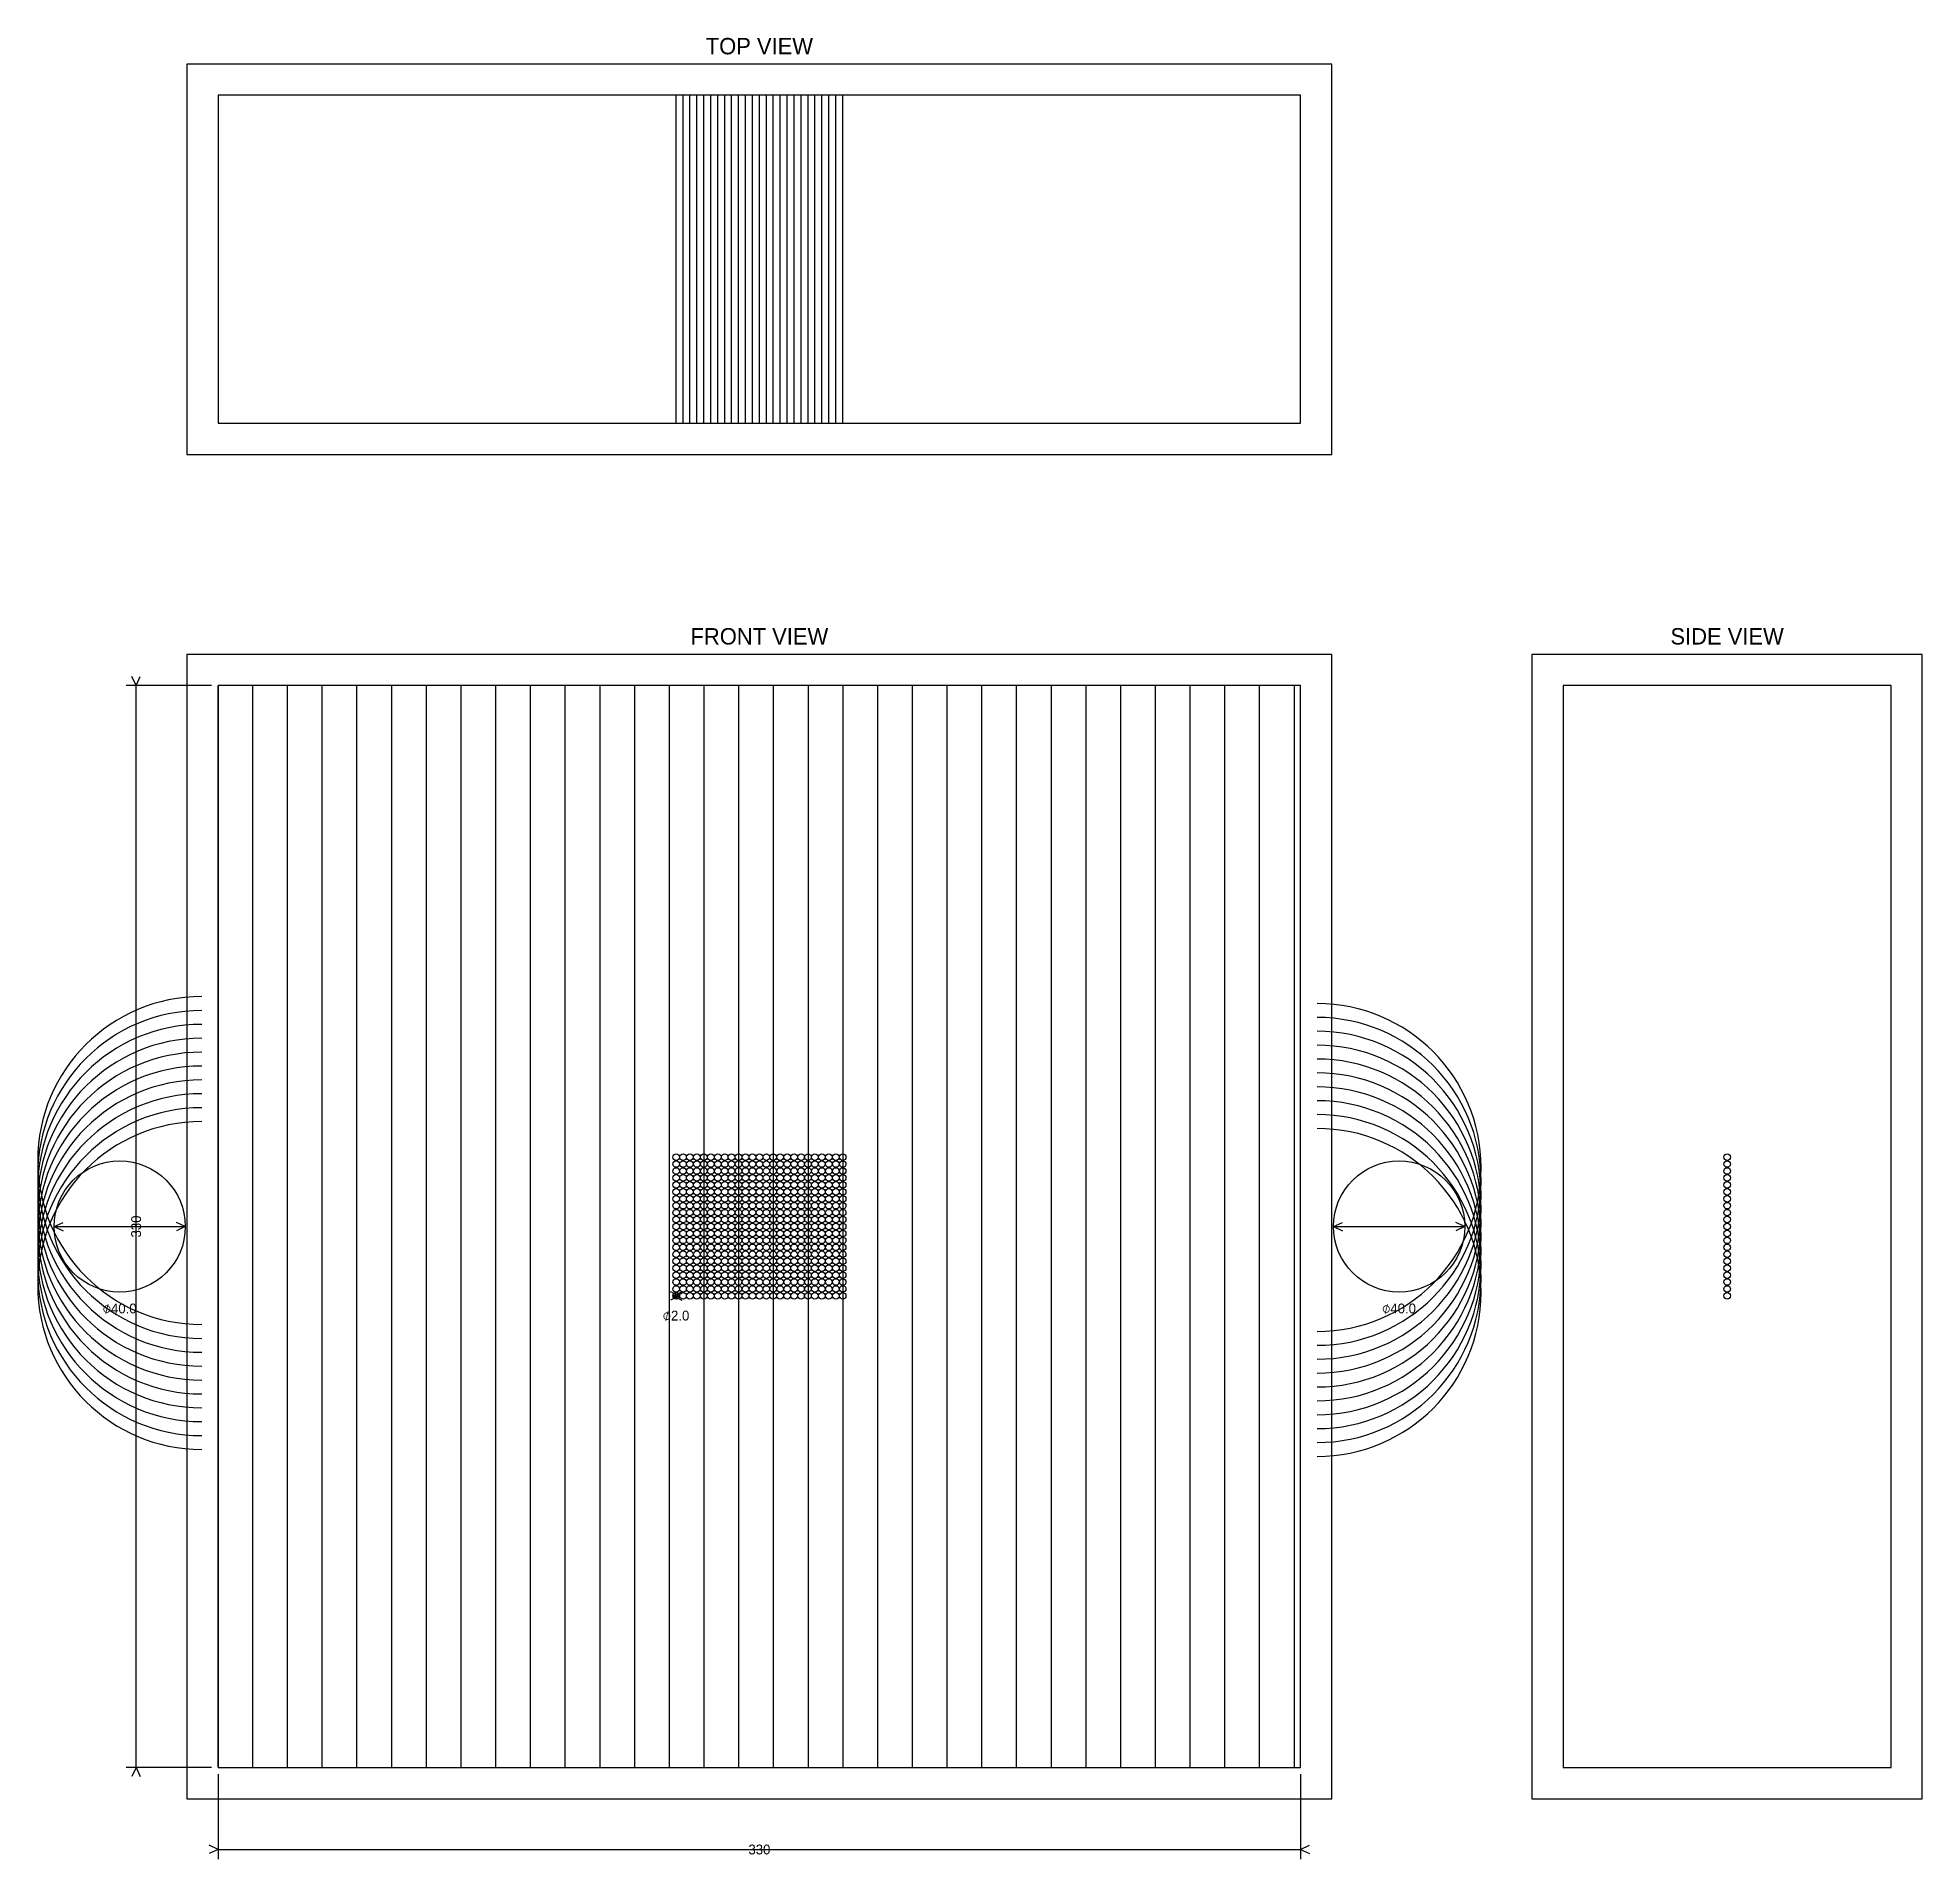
# Model space of a CAD drawing. Header units: metres. Extents: x -55 to 520, y -28 to 528.
import ezdxf
from ezdxf.enums import TextEntityAlignment as Align

# ---------------------------------------------------------------- set-up
doc = ezdxf.new("R2010")
doc.units = ezdxf.units.M
for name, color, linetype in [('BENDS', 6, 'Continuous'), ('CASING', 1, 'Continuous'), ('COIL', 7, 'Continuous'), ('DIMS', 4, 'Continuous'), ('FINS', 8, 'Continuous'), ('HEADERS', 5, 'Continuous'), ('LABELS', 2, 'Continuous'), ('TUBES', 3, 'Continuous')]:
    doc.layers.add(name, color=color, linetype=linetype)

msp = doc.modelspace()

# ---------------------------------------------------------------- linework, layer by layer
at = {"layer": 'BENDS'}
for centre, start, end in [((-5, 185.11), 90, 270), ((-5, 180.88), 90, 270), ((335, 182.99), -90, 90), ((-5, 176.64), 90, 270), ((335, 178.76), -90, 90), ((335, 174.53), -90, 90), ((-5, 172.41), 90, 270), ((335, 170.29), -90, 90), ((-5, 168.18), 90, 270), ((-5, 163.94), 90, 270), ((335, 166.06), -90, 90), ((-5, 159.71), 90, 270), ((335, 161.83), -90, 90), ((335, 157.59), -90, 90), ((-5, 155.48), 90, 270), ((-5, 151.24), 90, 270), ((335, 153.36), -90, 90), ((-5, 147.01), 90, 270), ((335, 149.12), -90, 90), ((335, 144.89), -90, 90)]:
    msp.add_arc(centre, 50, start, end, dxfattribs=at)
at = {"layer": 'CASING'}
for p, q in [((339.5, 519.5), (-9.5, 519.5)), ((-9.5, 519.5), (-9.5, 400.5)), ((339.5, 400.5), (339.5, 519.5)), ((-9.5, 400.5), (339.5, 400.5)), ((339.5, 339.5), (-9.5, 339.5)), ((-9.5, 339.5), (-9.5, -9.5)), ((339.5, -9.5), (339.5, 339.5)), ((519.5, 339.5), (400.5, 339.5)), ((400.5, 339.5), (400.5, -9.5)), ((519.5, -9.5), (519.5, 339.5)), ((-9.5, -9.5), (339.5, -9.5)), ((400.5, -9.5), (519.5, -9.5))]:
    msp.add_line(p, q, dxfattribs=at)
at = {"layer": 'COIL'}
for points in [[(0, 410), (330, 410), (330, 510), (0, 510), (0, 410)], [(0, 0), (330, 0), (330, 330), (0, 330), (0, 0)], [(410, 0), (510, 0), (510, 330), (410, 330), (410, 0)]]:
    msp.add_lwpolyline(points, dxfattribs=at)
at = {"layer": 'DIMS'}
for p, q in [((-2, 330), (-28, 330)), ((-25, 330), (-26.27, 332.72)), ((-25, 330), (-23.73, 332.72)), ((-25, 0), (-25, 330)), ((-50, 165), (-47.28, 166.27)), ((-50, 165), (-10, 165)), ((-50, 165), (-47.28, 163.73)), ((-10, 165), (-12.72, 166.27)), ((-10, 165), (-12.72, 163.73)), ((340, 165), (342.72, 166.27)), ((340, 165), (380, 165)), ((340, 165), (342.72, 163.73)), ((380, 165), (377.28, 166.27)), ((380, 165), (377.28, 163.73)), ((140.6, 143.83), (137.88, 145.1)), ((140.6, 143.83), (137.88, 142.57)), ((138.6, 143.83), (141.32, 145.1)), ((138.6, 143.83), (140.6, 143.83)), ((138.6, 143.83), (141.32, 142.57)), ((-2, 0), (-28, 0)), ((-25, 0), (-26.27, -2.72)), ((-25, 0), (-23.73, -2.72)), ((0, -2), (0, -28)), ((330, -2), (330, -28)), ((0, -25), (-2.72, -23.73)), ((0, -25), (-2.72, -26.27)), ((0, -25), (330, -25)), ((330, -25), (332.72, -23.73)), ((330, -25), (332.72, -26.27))]:
    msp.add_line(p, q, dxfattribs=at)
at = {"layer": 'FINS'}
for p, q in [((139.6, 410), (139.6, 510)), ((141.72, 410), (141.72, 510)), ((143.83, 410), (143.83, 510)), ((145.95, 410), (145.95, 510)), ((148.07, 410), (148.07, 510)), ((150.18, 410), (150.18, 510)), ((152.3, 410), (152.3, 510)), ((154.42, 410), (154.42, 510)), ((156.53, 410), (156.53, 510)), ((158.65, 410), (158.65, 510)), ((160.77, 410), (160.77, 510)), ((162.88, 410), (162.88, 510)), ((165, 410), (165, 510)), ((167.12, 410), (167.12, 510)), ((169.23, 410), (169.23, 510)), ((171.35, 410), (171.35, 510)), ((173.47, 410), (173.47, 510)), ((175.58, 410), (175.58, 510)), ((177.7, 410), (177.7, 510)), ((179.82, 410), (179.82, 510)), ((181.93, 410), (181.93, 510)), ((184.05, 410), (184.05, 510)), ((186.17, 410), (186.17, 510)), ((188.28, 410), (188.28, 510)), ((190.4, 410), (190.4, 510)), ((0, 0), (0, 330)), ((10.58, 0), (10.58, 330)), ((21.17, 0), (21.17, 330)), ((31.75, 0), (31.75, 330)), ((42.33, 0), (42.33, 330)), ((52.92, 0), (52.92, 330)), ((63.5, 0), (63.5, 330)), ((74.08, 0), (74.08, 330)), ((84.67, 0), (84.67, 330)), ((95.25, 0), (95.25, 330)), ((105.83, 0), (105.83, 330)), ((116.42, 0), (116.42, 330)), ((127, 0), (127, 330)), ((137.58, 0), (137.58, 330)), ((148.17, 0), (148.17, 330)), ((158.75, 0), (158.75, 330)), ((169.33, 0), (169.33, 330)), ((179.92, 0), (179.92, 330)), ((190.5, 0), (190.5, 330)), ((201.08, 0), (201.08, 330)), ((211.67, 0), (211.67, 330)), ((222.25, 0), (222.25, 330)), ((232.83, 0), (232.83, 330)), ((243.42, 0), (243.42, 330)), ((254, 0), (254, 330)), ((264.58, 0), (264.58, 330)), ((275.17, 0), (275.17, 330)), ((285.75, 0), (285.75, 330)), ((296.33, 0), (296.33, 330)), ((306.92, 0), (306.92, 330)), ((317.5, 0), (317.5, 330)), ((328.08, 0), (328.08, 330))]:
    msp.add_line(p, q, dxfattribs=at)
at = {"layer": 'HEADERS'}
for centre in [(-30, 165), (360, 165)]:
    msp.add_circle(centre, 20, dxfattribs=at)
at = {"layer": 'TUBES'}
for centre in [(139.6, 186.17), (139.6, 184.05), (141.72, 186.17), (141.72, 184.05), (143.83, 186.17), (143.83, 184.05), (145.95, 186.17), (145.95, 184.05), (148.07, 186.17), (148.07, 184.05), (150.18, 186.17), (150.18, 184.05), (152.3, 186.17), (152.3, 184.05), (154.42, 186.17), (154.42, 184.05), (156.53, 186.17), (156.53, 184.05), (158.65, 186.17), (158.65, 184.05), (160.77, 186.17), (160.77, 184.05), (162.88, 186.17), (162.88, 184.05), (165, 186.17), (165, 184.05), (167.12, 186.17), (167.12, 184.05), (169.23, 186.17), (169.23, 184.05), (171.35, 186.17), (171.35, 184.05), (173.47, 186.17), (173.47, 184.05), (175.58, 186.17), (175.58, 184.05), (177.7, 186.17), (177.7, 184.05), (179.82, 186.17), (179.82, 184.05), (181.93, 186.17), (181.93, 184.05), (184.05, 186.17), (184.05, 184.05), (186.17, 186.17), (186.17, 184.05), (188.28, 186.17), (188.28, 184.05), (190.4, 186.17), (190.4, 184.05), (460, 186.17), (460, 184.05), (139.6, 181.93), (139.6, 179.82), (139.6, 177.7), (141.72, 181.93), (141.72, 179.82), (141.72, 177.7), (143.83, 181.93), (143.83, 179.82), (143.83, 177.7), (145.95, 181.93), (145.95, 179.82), (145.95, 177.7), (148.07, 181.93), (148.07, 179.82), (148.07, 177.7), (150.18, 181.93), (150.18, 179.82), (150.18, 177.7), (152.3, 181.93), (152.3, 179.82), (152.3, 177.7), (154.42, 181.93), (154.42, 179.82), (154.42, 177.7), (156.53, 181.93), (156.53, 179.82), (156.53, 177.7), (158.65, 181.93), (158.65, 179.82), (158.65, 177.7), (160.77, 181.93), (160.77, 179.82), (160.77, 177.7), (162.88, 181.93), (162.88, 179.82), (162.88, 177.7), (165, 181.93), (165, 179.82), (165, 177.7), (167.12, 181.93), (167.12, 179.82), (167.12, 177.7), (169.23, 181.93), (169.23, 179.82), (169.23, 177.7), (171.35, 181.93), (171.35, 179.82), (171.35, 177.7), (173.47, 181.93), (173.47, 179.82), (173.47, 177.7), (175.58, 181.93), (175.58, 179.82), (175.58, 177.7), (177.7, 181.93), (177.7, 179.82), (177.7, 177.7), (179.82, 181.93), (179.82, 179.82), (179.82, 177.7), (181.93, 181.93), (181.93, 179.82), (181.93, 177.7), (184.05, 181.93), (184.05, 179.82), (184.05, 177.7), (186.17, 181.93), (186.17, 179.82), (186.17, 177.7), (188.28, 181.93), (188.28, 179.82), (188.28, 177.7), (190.4, 181.93), (190.4, 179.82), (190.4, 177.7), (460, 181.93), (460, 179.82), (460, 177.7), (139.6, 175.58), (139.6, 173.47), (139.6, 171.35), (141.72, 175.58), (141.72, 173.47), (141.72, 171.35), (143.83, 175.58), (143.83, 173.47), (143.83, 171.35), (145.95, 175.58), (145.95, 173.47), (145.95, 171.35), (148.07, 175.58), (148.07, 173.47), (148.07, 171.35), (150.18, 175.58), (150.18, 173.47), (150.18, 171.35), (152.3, 175.58), (152.3, 173.47), (152.3, 171.35), (154.42, 175.58), (154.42, 173.47), (154.42, 171.35), (156.53, 175.58), (156.53, 173.47), (156.53, 171.35), (158.65, 175.58), (158.65, 173.47), (158.65, 171.35), (160.77, 175.58), (160.77, 173.47), (160.77, 171.35), (162.88, 175.58), (162.88, 173.47), (162.88, 171.35), (165, 175.58), (165, 173.47), (165, 171.35), (167.12, 175.58), (167.12, 173.47), (167.12, 171.35), (169.23, 175.58), (169.23, 173.47), (169.23, 171.35), (171.35, 175.58), (171.35, 173.47), (171.35, 171.35), (173.47, 175.58), (173.47, 173.47), (173.47, 171.35), (175.58, 175.58), (175.58, 173.47), (175.58, 171.35), (177.7, 175.58), (177.7, 173.47), (177.7, 171.35), (179.82, 175.58), (179.82, 173.47), (179.82, 171.35), (181.93, 175.58), (181.93, 173.47), (181.93, 171.35), (184.05, 175.58), (184.05, 173.47), (184.05, 171.35), (186.17, 175.58), (186.17, 173.47), (186.17, 171.35), (188.28, 175.58), (188.28, 173.47), (188.28, 171.35), (190.4, 175.58), (190.4, 173.47), (190.4, 171.35), (460, 175.58), (460, 173.47), (460, 171.35), (139.6, 169.23), (139.6, 167.12), (141.72, 169.23), (141.72, 167.12), (143.83, 169.23), (143.83, 167.12), (145.95, 169.23), (145.95, 167.12), (148.07, 169.23), (148.07, 167.12), (150.18, 169.23), (150.18, 167.12), (152.3, 169.23), (152.3, 167.12), (154.42, 169.23), (154.42, 167.12), (156.53, 169.23), (156.53, 167.12), (158.65, 169.23), (158.65, 167.12), (160.77, 169.23), (160.77, 167.12), (162.88, 169.23), (162.88, 167.12), (165, 169.23), (165, 167.12), (167.12, 169.23), (167.12, 167.12), (169.23, 169.23), (169.23, 167.12), (171.35, 169.23), (171.35, 167.12), (173.47, 169.23), (173.47, 167.12), (175.58, 169.23), (175.58, 167.12), (177.7, 169.23), (177.7, 167.12), (179.82, 169.23), (179.82, 167.12), (181.93, 169.23), (181.93, 167.12), (184.05, 169.23), (184.05, 167.12), (186.17, 169.23), (186.17, 167.12), (188.28, 169.23), (188.28, 167.12), (190.4, 169.23), (190.4, 167.12), (460, 169.23), (460, 167.12), (139.6, 165), (139.6, 162.88), (139.6, 160.77), (141.72, 165), (141.72, 162.88), (141.72, 160.77), (143.83, 165), (143.83, 162.88), (143.83, 160.77), (145.95, 165), (145.95, 162.88), (145.95, 160.77), (148.07, 165), (148.07, 162.88), (148.07, 160.77), (150.18, 165), (150.18, 162.88), (150.18, 160.77), (152.3, 165), (152.3, 162.88), (152.3, 160.77), (154.42, 165), (154.42, 162.88), (154.42, 160.77), (156.53, 165), (156.53, 162.88), (156.53, 160.77), (158.65, 165), (158.65, 162.88), (158.65, 160.77), (160.77, 165), (160.77, 162.88), (160.77, 160.77), (162.88, 165), (162.88, 162.88), (162.88, 160.77), (165, 165), (165, 162.88), (165, 160.77), (167.12, 165), (167.12, 162.88), (167.12, 160.77), (169.23, 165), (169.23, 162.88), (169.23, 160.77), (171.35, 165), (171.35, 162.88), (171.35, 160.77), (173.47, 165), (173.47, 162.88), (173.47, 160.77), (175.58, 165), (175.58, 162.88), (175.58, 160.77), (177.7, 165), (177.7, 162.88), (177.7, 160.77), (179.82, 165), (179.82, 162.88), (179.82, 160.77), (181.93, 165), (181.93, 162.88), (181.93, 160.77), (184.05, 165), (184.05, 162.88), (184.05, 160.77), (186.17, 165), (186.17, 162.88), (186.17, 160.77), (188.28, 165), (188.28, 162.88), (188.28, 160.77), (190.4, 165), (190.4, 162.88), (190.4, 160.77), (460, 165), (460, 162.88), (460, 160.77), (139.6, 158.65), (139.6, 156.53), (139.6, 154.42), (141.72, 158.65), (141.72, 156.53), (141.72, 154.42), (143.83, 158.65), (143.83, 156.53), (143.83, 154.42), (145.95, 158.65), (145.95, 156.53), (145.95, 154.42), (148.07, 158.65), (148.07, 156.53), (148.07, 154.42), (150.18, 158.65), (150.18, 156.53), (150.18, 154.42), (152.3, 158.65), (152.3, 156.53), (152.3, 154.42), (154.42, 158.65), (154.42, 156.53), (154.42, 154.42), (156.53, 158.65), (156.53, 156.53), (156.53, 154.42), (158.65, 158.65), (158.65, 156.53), (158.65, 154.42), (160.77, 158.65), (160.77, 156.53), (160.77, 154.42), (162.88, 158.65), (162.88, 156.53), (162.88, 154.42), (165, 158.65), (165, 156.53), (165, 154.42), (167.12, 158.65), (167.12, 156.53), (167.12, 154.42), (169.23, 158.65), (169.23, 156.53), (169.23, 154.42), (171.35, 158.65), (171.35, 156.53), (171.35, 154.42), (173.47, 158.65), (173.47, 156.53), (173.47, 154.42), (175.58, 158.65), (175.58, 156.53), (175.58, 154.42), (177.7, 158.65), (177.7, 156.53), (177.7, 154.42), (179.82, 158.65), (179.82, 156.53), (179.82, 154.42), (181.93, 158.65), (181.93, 156.53), (181.93, 154.42), (184.05, 158.65), (184.05, 156.53), (184.05, 154.42), (186.17, 158.65), (186.17, 156.53), (186.17, 154.42), (188.28, 158.65), (188.28, 156.53), (188.28, 154.42), (190.4, 158.65), (190.4, 156.53), (190.4, 154.42), (460, 158.65), (460, 156.53), (460, 154.42), (139.6, 152.3), (139.6, 150.18), (141.72, 152.3), (141.72, 150.18), (143.83, 152.3), (143.83, 150.18), (145.95, 152.3), (145.95, 150.18), (148.07, 152.3), (148.07, 150.18), (150.18, 152.3), (150.18, 150.18), (152.3, 152.3), (152.3, 150.18), (154.42, 152.3), (154.42, 150.18), (156.53, 152.3), (156.53, 150.18), (158.65, 152.3), (158.65, 150.18), (160.77, 152.3), (160.77, 150.18), (162.88, 152.3), (162.88, 150.18), (165, 152.3), (165, 150.18), (167.12, 152.3), (167.12, 150.18), (169.23, 152.3), (169.23, 150.18), (171.35, 152.3), (171.35, 150.18), (173.47, 152.3), (173.47, 150.18), (175.58, 152.3), (175.58, 150.18), (177.7, 152.3), (177.7, 150.18), (179.82, 152.3), (179.82, 150.18), (181.93, 152.3), (181.93, 150.18), (184.05, 152.3), (184.05, 150.18), (186.17, 152.3), (186.17, 150.18), (188.28, 152.3), (188.28, 150.18), (190.4, 152.3), (190.4, 150.18), (460, 152.3), (460, 150.18), (139.6, 148.07), (139.6, 145.95), (139.6, 143.83), (141.72, 148.07), (141.72, 145.95), (141.72, 143.83), (143.83, 148.07), (143.83, 145.95), (143.83, 143.83), (145.95, 148.07), (145.95, 145.95), (145.95, 143.83), (148.07, 148.07), (148.07, 145.95), (148.07, 143.83), (150.18, 148.07), (150.18, 145.95), (150.18, 143.83), (152.3, 148.07), (152.3, 145.95), (152.3, 143.83), (154.42, 148.07), (154.42, 145.95), (154.42, 143.83), (156.53, 148.07), (156.53, 145.95), (156.53, 143.83), (158.65, 148.07), (158.65, 145.95), (158.65, 143.83), (160.77, 148.07), (160.77, 145.95), (160.77, 143.83), (162.88, 148.07), (162.88, 145.95), (162.88, 143.83), (165, 148.07), (165, 145.95), (165, 143.83), (167.12, 148.07), (167.12, 145.95), (167.12, 143.83), (169.23, 148.07), (169.23, 145.95), (169.23, 143.83), (171.35, 148.07), (171.35, 145.95), (171.35, 143.83), (173.47, 148.07), (173.47, 145.95), (173.47, 143.83), (175.58, 148.07), (175.58, 145.95), (175.58, 143.83), (177.7, 148.07), (177.7, 145.95), (177.7, 143.83), (179.82, 148.07), (179.82, 145.95), (179.82, 143.83), (181.93, 148.07), (181.93, 145.95), (181.93, 143.83), (184.05, 148.07), (184.05, 145.95), (184.05, 143.83), (186.17, 148.07), (186.17, 145.95), (186.17, 143.83), (188.28, 148.07), (188.28, 145.95), (188.28, 143.83), (190.4, 148.07), (190.4, 145.95), (190.4, 143.83), (460, 148.07), (460, 145.95), (460, 143.83)]:
    msp.add_circle(centre, 1, dxfattribs=at)

# ---------------------------------------------------------------- texts
at = {"layer": 'DIMS'}
msp.add_text('330', height=3, rotation=90, dxfattribs=at).set_placement((-25, 165), align=Align.MIDDLE_CENTER)
for s, p in [('⌀40.0', (-30, 140)), ('⌀2.0', (139.6, 137.83)), ('⌀40.0', (360, 140)), ('330', (165, -25))]:
    msp.add_text(s, height=3, dxfattribs=at).set_placement(p, align=Align.MIDDLE_CENTER)
at = {"layer": 'LABELS'}
for s, p in [('TOP VIEW', (165, 525)), ('FRONT VIEW', (165, 345)), ('SIDE VIEW', (460, 345))]:
    msp.add_text(s, height=5, dxfattribs=at).set_placement(p, align=Align.MIDDLE_CENTER)

doc.saveas('drawing.dxf')
